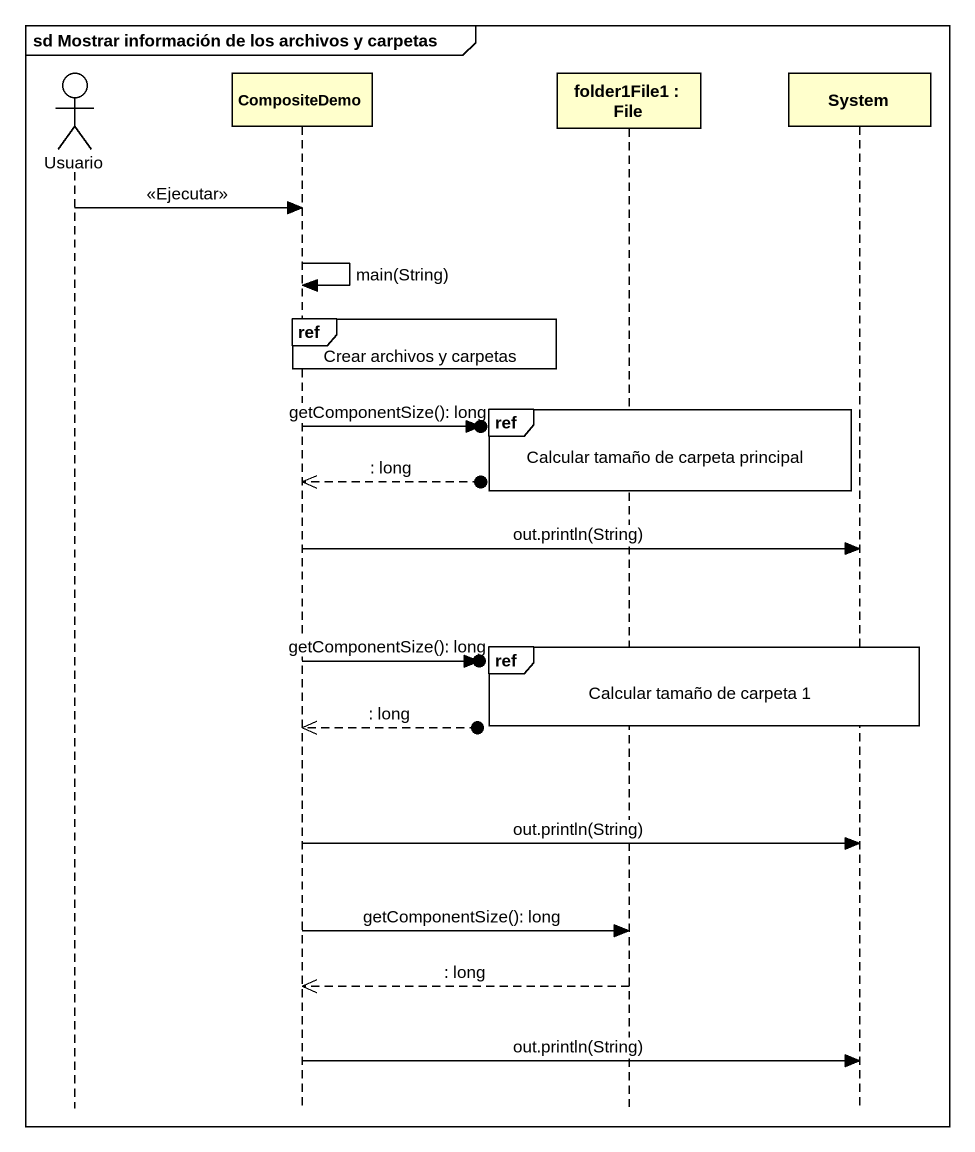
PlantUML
@startuml
mainframe sd Mostrar información de los archivos y carpetas
hide footbox
actor Usuario
participant CompositeDemo
participant "folder1File1 : File" as folder1File1
participant System

Usuario -> CompositeDemo : <<Ejecutar>>
CompositeDemo -> CompositeDemo : main(String)
ref over CompositeDemo : Crear archivos y carpetas
ref over folder1File1 : Calcular tamaño de carpeta principal
CompositeDemo ->o] : getComponentSize(): long
CompositeDemo <<--o] : : long
CompositeDemo -> System : out.println(String)
ref over folder1File1, System : Calcular tamaño de carpeta 1
CompositeDemo ->o] : getComponentSize(): long
CompositeDemo <<--o] : : long
CompositeDemo -> System : out.println(String)
CompositeDemo -> folder1File1 : getComponentSize(): long
folder1File1 -->> CompositeDemo : : long
CompositeDemo -> System : out.println(String)
@enduml
